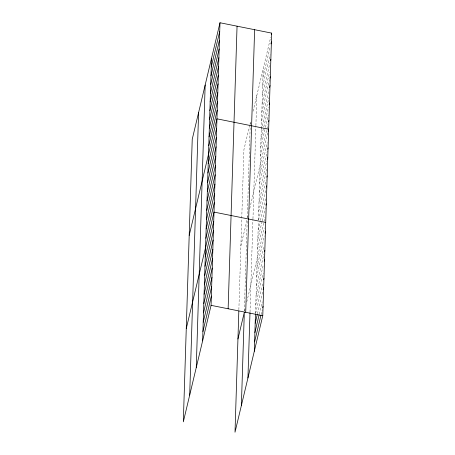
<?xml version="1.0" encoding="UTF-8"?>
<svg xmlns="http://www.w3.org/2000/svg" width="455" height="455" viewBox="0 0 455 455"><rect width="100%" height="100%" fill="white"/><g stroke="black" fill="none" stroke-linecap="round" stroke-linejoin="round"><path stroke-width="0.34" stroke-dasharray="2.27 1.71" d="M238.869 309.684L243.92 149.655L249.806 124.932M244.358 310.93L247.236 219.674M247.298 217.666L250.222 124.943M250.244 124.272L250.284 122.924M250.017 312.033L252.935 219.441M252.957 218.775L255.869 126.291M255.892 125.62L256.848 95.385M255.5 313.279L258.377 222.023M258.44 220.021L263.212 68.654M249.966 124.26L250.779 120.859M253.071 111.219L270.702 37.225M262.939 77.39L270.099 47.326M262.666 86.126L270.151 54.691M262.387 94.856L269.878 63.427M262.114 103.592L269.599 72.163M261.835 112.328L269.65 79.528M261.562 121.064L269.047 89.629M261.289 129.794L268.939 97.683M261.011 138.53L268.501 107.101M260.738 147.266L265.293 128.134M265.458 127.451L268.387 115.149M260.459 156.002L267.95 124.568M240.888 245.74L247.258 219.009M247.583 217.632L247.912 216.256M249.715 208.68L267.836 132.621M259.89 174.06L267.381 142.631M259.595 183.388L267.25 151.27M259.305 192.71L266.789 161.28M259.009 202.037L266.823 169.243M258.713 211.365L266.203 179.93M258.582 220.004L266.232 187.892M258.127 230.014L260.243 221.13M260.408 220.447L265.612 198.585M257.831 239.341L262.063 221.574M262.228 220.891L265.322 207.907M257.541 248.663L265.026 217.234M244.642 310.884L245.137 308.82M246.775 301.938L264.406 227.927M256.95 267.318L264.44 235.883M256.654 276.64L263.82 246.576M256.364 285.967L263.849 254.538M256.068 295.295L263.394 264.548M255.773 304.617L263.263 273.188M255.642 313.262L262.808 283.198M257.467 313.705L262.836 291.154M259.287 314.149L262.216 301.847M261.107 314.593L262.251 309.81"/><path stroke-width="0.68" d="M189.689 395.145L198.602 112.55M196.253 367.606L205.16 85.011M202.617 340.875L211.53 58.28M219.993 22.75L192.232 139.281L183.319 421.876L211.08 305.345L219.993 22.75L271.68 33.124L262.768 315.719L235.007 432.25L238.829 311.015M228.137 308.769L237.049 26.174M241.377 405.519L244.318 312.261L237.948 338.992M245.711 312.295L254.624 29.7M247.935 377.98L249.994 312.699M254.305 351.249L255.482 313.944M211.251 67.016L219.719 31.486M210.978 75.752L219.441 40.222M210.705 84.482L219.168 48.952M210.426 93.218L218.889 57.688M210.153 101.954L218.616 66.424M209.874 110.69L218.343 75.16M209.601 119.426L218.064 83.891M209.323 128.156L217.791 92.627M209.05 136.892L217.513 101.363M208.777 145.628L217.24 110.099M189.2 235.366L216.961 118.829L268.649 129.203L268.16 131.256M208.208 163.686L216.671 128.156M207.912 173.014L216.375 137.484M207.617 182.341L216.079 146.806M207.321 191.663L215.789 156.133M207.031 200.991L215.494 165.461M206.735 210.318L215.198 174.783M206.439 219.64L214.908 184.11M206.149 228.967L214.612 193.438M205.853 238.295L214.316 202.759M186.26 328.624L214.021 212.087L265.709 222.461M205.268 256.944L213.731 221.414M204.972 266.272L213.435 230.736M204.676 275.594L213.139 240.064M204.38 284.921L212.849 249.391M204.09 294.248L212.553 258.713M203.794 303.57L212.257 268.04M203.499 312.898L211.967 277.368M271.356 34.489L271.68 33.124M203.209 322.225L211.672 286.69M270.913 43.907L271.402 41.86M202.913 331.547L211.376 296.017M270.526 60.691L270.85 59.326M269.974 78.163L270.304 76.798M269.536 87.582L270.025 85.529M269.15 104.366L269.474 103.001M268.598 121.838L268.928 120.473M267.733 149.223L268.063 147.858M267.278 159.233L267.767 157.18M266.852 177.2L267.182 175.835M266.397 187.21L266.721 185.839M265.97 205.177L266.294 203.812M265.089 233.153L265.413 231.788M264.503 251.803L264.827 250.438M264.207 261.13L264.531 259.765M263.621 279.779L263.945 278.414M255.187 323.272L257.302 314.388M263.161 289.789L263.65 287.742M254.891 332.594L259.123 314.832M254.601 341.921L260.948 315.275M262.74 307.756L263.064 306.391M211.08 305.345L262.768 315.719"/></g></svg>
